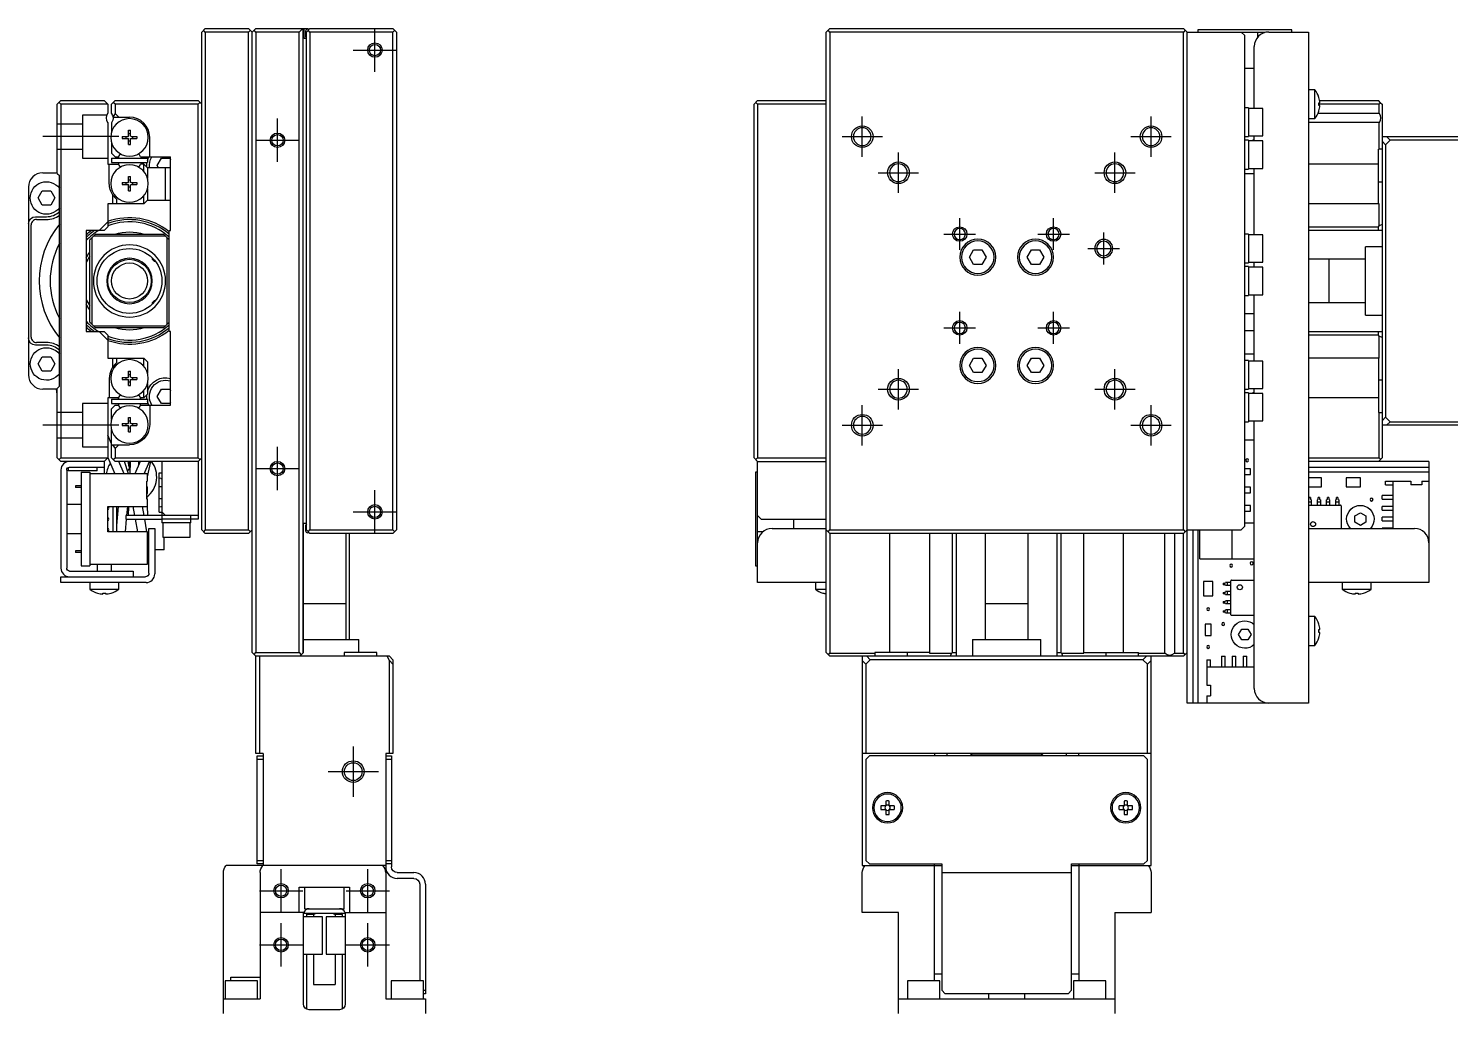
# Model space of a CAD drawing. Extents: x 0 to 742, y -8 to 454.
# Drawn here: x 0 to 197, y 213.6 to 349.8 of the extents above; entities that cross this region are included whole.
import ezdxf

# ---------------------------------------------------------------- set-up
doc = ezdxf.new("R2010")
doc.units = 0
doc.header["$LTSCALE"] = 0.5
doc.linetypes.add('CENTER', pattern=[50.8, 31.75, -6.35, 6.35, -6.35])
doc.linetypes.add('DASHED', pattern=[19.05, 12.7, -6.35])
for name, color, linetype in [('MSM_CENTER', 1, 'CENTER'), ('MSM_CONTINUOUS', 7, 'CONTINUOUS'), ('MSM_DASHED', 4, 'DASHED'), ('MSM_NARROW', 5, 'CONTINUOUS')]:
    doc.layers.add(name, color=color, linetype=linetype)

msp = doc.modelspace()

# ---------------------------------------------------------------- linework, layer by layer
at = {"layer": 'MSM_CENTER'}
for p, q in [((48, 343.83), (48, 349.83)), ((45, 346.83), (51, 346.83)), ((34.5, 331.33), (34.5, 337.33)), ((115.52, 332.03), (115.52, 337.63)), ((155.52, 332.03), (155.52, 337.63)), ((12.5, 334.83), (2, 334.83)), ((31.5, 334.33), (37.5, 334.33)), ((112.72, 334.83), (118.32, 334.83)), ((152.72, 334.83), (158.32, 334.83)), ((120.52, 327.03), (120.52, 332.63)), ((150.52, 327.03), (150.52, 332.63)), ((117.72, 329.83), (123.32, 329.83)), ((147.72, 329.83), (153.32, 329.83)), ((129.02, 319.13), (129.02, 323.53)), ((142.02, 319.13), (142.02, 323.53)), ((126.82, 321.33), (131.22, 321.33)), ((139.82, 321.33), (144.22, 321.33)), ((148.97, 317.13), (148.97, 321.53)), ((146.77, 319.33), (151.17, 319.33)), ((129.02, 306.13), (129.02, 310.53)), ((142.02, 306.13), (142.02, 310.53)), ((126.82, 308.33), (131.22, 308.33)), ((139.82, 308.33), (144.22, 308.33)), ((120.52, 297.03), (120.52, 302.63)), ((150.52, 297.03), (150.52, 302.63)), ((117.72, 299.83), (123.32, 299.83)), ((147.72, 299.83), (153.32, 299.83)), ((115.52, 292.03), (115.52, 297.63)), ((155.52, 292.03), (155.52, 297.63)), ((12.5, 294.83), (2, 294.83)), ((112.72, 294.83), (118.32, 294.83)), ((152.72, 294.83), (158.32, 294.83)), ((34.5, 285.83), (34.5, 291.83)), ((31.5, 288.83), (37.5, 288.83)), ((48, 279.83), (48, 285.83)), ((45, 282.83), (51, 282.83)), ((45, 250.33), (45, 243.33)), ((41.5, 246.83), (48.5, 246.83)), ((35, 227.33), (35, 233.33)), ((47, 227.33), (47, 233.33)), ((32, 230.33), (38, 230.33)), ((44, 230.33), (50, 230.33)), ((35, 219.83), (35, 225.83)), ((47, 219.83), (47, 225.83)), ((32, 222.83), (38, 222.83)), ((44, 222.83), (50, 222.83))]:
    msp.add_line(p, q, dxfattribs=at)
at = {"layer": 'MSM_CONTINUOUS'}
for p, q in [((24.5, 349.83), (24, 349.33)), ((24, 280.33), (24, 349.33)), ((24.5, 349.33), (24.25, 349.58)), ((24.5, 349.83), (30.5, 349.83)), ((30.5, 349.33), (24.5, 349.33)), ((24.5, 349.33), (24.5, 280.33)), ((30.5, 349.83), (31, 349.33)), ((30.75, 349.58), (30.5, 349.33)), ((30.5, 280.33), (30.5, 349.33)), ((31.5, 349.83), (31, 349.33)), ((31, 263.33), (31, 349.33)), ((31.5, 349.33), (31.25, 349.58)), ((31.5, 349.83), (38.7, 349.83)), ((37.5, 349.33), (31.5, 349.33)), ((31.5, 349.33), (31.5, 263.33)), ((38, 349.83), (37.5, 349.33)), ((37.5, 263.33), (37.5, 349.33)), ((38, 349.83), (38, 263.23)), ((38.2, 348.43), (38.2, 349.83)), ((38.4, 349.43), (38.4, 348.73)), ((38.5, 349.33), (39, 349.83)), ((38.5, 280.33), (38.5, 349.33)), ((38.7, 349.83), (38.8, 349.73)), ((38.7, 349.73), (38.9, 349.73)), ((39, 349.33), (38.75, 349.58)), ((39, 349.83), (50.5, 349.83)), ((50.5, 349.33), (39, 349.33)), ((39, 349.33), (39, 280.33)), ((50.5, 349.83), (51, 349.33)), ((50.75, 349.58), (50.5, 349.33)), ((50.5, 280.33), (50.5, 349.33)), ((51, 349.33), (51, 280.33)), ((111.02, 349.83), (110.52, 349.33)), ((110.52, 263.33), (110.52, 349.33)), ((111.02, 349.33), (110.77, 349.58)), ((111.02, 349.83), (160.02, 349.83)), ((160.02, 349.33), (111.02, 349.33)), ((111.02, 349.33), (111.02, 280.33)), ((160.27, 349.58), (160.02, 349.83)), ((160.27, 349.58), (160.02, 349.33)), ((160.02, 280.33), (160.02, 349.33)), ((160.52, 349.33), (160.27, 349.58)), ((160.52, 256.33), (160.52, 349.33)), ((160.52, 349.33), (171.27, 349.33)), ((162.02, 349.63), (162.02, 349.33)), ((175.02, 349.63), (162.02, 349.63)), ((168.52, 348.83), (168.02, 349.33)), ((168.52, 280.83), (168.52, 348.83)), ((170.27, 349.33), (170.27, 348.59)), ((171.27, 349.25), (171.27, 349.33)), ((171.82, 349.33), (177.32, 349.33)), ((175.02, 349.33), (175.02, 349.63)), ((177.32, 349.33), (177.32, 256.33)), ((38.5, 348.43), (38.2, 348.43)), ((169.82, 338.73), (169.82, 347.33)), ((168.52, 344.33), (169.82, 344.33)), ((178.21, 341.33), (177.32, 341.33)), ((178.21, 337.33), (178.21, 341.33)), ((4, 339.33), (4.5, 339.83)), ((4, 329.73), (4, 339.33)), ((4.5, 339.33), (4.25, 339.58)), ((4.5, 339.83), (10.5, 339.83)), ((4.5, 339.33), (4.5, 290.33)), ((11, 339.33), (4.5, 339.33)), ((10.5, 339.83), (11, 339.33)), ((11, 339.33), (11, 338.09)), ((12, 339.83), (11.5, 339.33)), ((11.5, 338.09), (11.5, 339.33)), ((12, 339.33), (11.75, 339.58)), ((12, 339.83), (23.5, 339.83)), ((12, 339.33), (12, 338.03)), ((23.5, 339.33), (12, 339.33)), ((23.5, 339.83), (24, 339.33)), ((23.75, 339.58), (23.5, 339.33)), ((23.5, 290.33), (23.5, 339.33)), ((101.02, 339.83), (100.52, 339.33)), ((100.52, 290.33), (100.52, 339.33)), ((100.77, 339.58), (101.02, 339.33)), ((101.02, 339.83), (110.52, 339.83)), ((101.02, 339.33), (101.02, 290.33)), ((110.52, 339.33), (101.02, 339.33)), ((178.77, 340.26), (178.77, 340.28)), ((178.77, 339.53), (178.9, 339.53)), ((178.77, 339.13), (178.77, 339.53)), ((187.12, 339.33), (178.77, 339.33)), ((178.9, 339.13), (178.77, 339.13)), ((178.87, 339.83), (187.02, 339.83)), ((187.32, 339.53), (187.02, 339.83)), ((187.12, 339.33), (187.32, 339.53)), ((187.12, 338.09), (187.12, 339.33)), ((187.32, 339.53), (187.52, 339.33)), ((187.52, 339.33), (187.52, 290.33)), ((12, 338.03), (11.73, 337.64)), ((11.74, 337.53), (14, 337.53)), ((12.5, 337.53), (12, 338.03)), ((169.02, 338.83), (168.52, 338.83)), ((169.02, 338.83), (169.02, 334.83)), ((171.02, 338.73), (169.02, 338.73)), ((171.02, 334.93), (171.02, 338.73)), ((177.32, 337.33), (178.21, 337.33)), ((178.67, 338.09), (187.12, 338.09)), ((178.77, 338.38), (178.77, 338.4)), ((11, 336.77), (11, 331.03)), ((11.5, 336.77), (11.5, 335.44)), ((13.86, 335.73), (14.15, 335.73)), ((13.86, 334.93), (13.86, 335.73)), ((14.15, 335.2), (13.86, 335.2)), ((14.15, 334.93), (14.15, 335.73)), ((169.02, 334.93), (171.02, 334.93)), ((169.82, 334.23), (169.82, 334.93)), ((187.12, 336.77), (177.32, 336.77)), ((187.12, 333.08), (187.12, 336.77)), ((11.4, 334.83), (11, 334.83)), ((11.5, 334.01), (11.5, 332.53)), ((13, 334.87), (13.8, 334.87)), ((13, 334.87), (13, 334.58)), ((13, 334.58), (13.8, 334.58)), ((13.53, 334.58), (13.53, 334.87)), ((13.86, 333.73), (13.86, 334.52)), ((13.86, 334.26), (14.15, 334.26)), ((13.86, 333.73), (14.15, 333.73)), ((14.15, 333.73), (14.15, 334.52)), ((14.21, 334.87), (15, 334.87)), ((14.21, 334.58), (15, 334.58)), ((14.47, 334.58), (14.47, 334.87)), ((15, 334.87), (15, 334.58)), ((16.8, 332.03), (16.8, 334.73)), ((168.52, 334.83), (169.02, 334.83)), ((169.02, 334.33), (168.52, 334.33)), ((169.02, 334.33), (169.02, 330.33)), ((171.02, 334.23), (169.02, 334.23)), ((171.02, 330.43), (171.02, 334.23)), ((187.02, 325.53), (187.02, 333.08)), ((187.52, 333.08), (187.02, 333.08)), ((187.52, 334.83), (216.52, 334.83)), ((188.02, 333.72), (187.52, 334.22)), ((188.63, 334.33), (188.02, 333.72)), ((188.02, 333.72), (188.02, 295.94)), ((188.13, 334.83), (188.63, 334.33)), ((201.02, 334.33), (188.63, 334.33)), ((11, 331.03), (12.46, 331.03)), ((11.2, 328.33), (11.2, 331.03)), ((11.5, 332.53), (12, 332.03)), ((11.5, 331.83), (11.5, 331.23)), ((11.5, 331.83), (16.5, 331.83)), ((11.5, 331.23), (16.5, 331.23)), ((12, 332.03), (12.46, 332.03)), ((12.54, 332.17), (12.46, 332.03)), ((12.46, 331.03), (12.67, 330.65)), ((15.54, 332.03), (15.33, 332.41)), ((15.46, 330.89), (15.54, 331.03)), ((15.54, 332.03), (19.7, 332.03)), ((16, 331.03), (15.54, 331.03)), ((16, 329.99), (16, 331.03)), ((16.5, 330.53), (16, 331.03)), ((16.5, 331.83), (16.5, 331.23)), ((17.85, 330.83), (18.42, 331.83)), ((18.42, 331.83), (19.58, 331.83)), ((19.58, 331.83), (19.7, 331.62)), ((19.7, 321.83), (19.7, 332.03)), ((187.02, 331.03), (177.32, 331.03)), ((2, 329.83), (4, 329.83)), ((4, 329.73), (4.3, 329.43)), ((4.3, 300.23), (4.3, 329.43)), ((13.86, 329.33), (14.15, 329.33)), ((13.86, 328.53), (13.86, 329.33)), ((14.15, 328.53), (14.15, 329.33)), ((16.5, 330.53), (16.5, 329.04)), ((19.7, 330.53), (16.5, 330.53)), ((18.02, 330.53), (17.85, 330.83)), ((19, 326.03), (19, 330.53)), ((168.52, 330.33), (169.02, 330.33)), ((168.52, 329.73), (169.82, 329.73)), ((169.02, 330.43), (171.02, 330.43)), ((169.82, 321.23), (169.82, 330.43)), ((0, 327.83), (0, 301.83)), ((1.35, 326.33), (1.92, 327.33)), ((1.92, 327.33), (3.08, 327.33)), ((3.08, 327.33), (3.65, 326.33)), ((13, 328.47), (13.8, 328.47)), ((13, 328.47), (13, 328.18)), ((13, 328.18), (13.8, 328.18)), ((13.53, 328.18), (13.53, 328.47)), ((14.15, 328.8), (13.86, 328.8)), ((13.86, 327.33), (13.86, 328.12)), ((13.86, 327.86), (14.15, 327.86)), ((13.86, 327.33), (14.15, 327.33)), ((14.15, 327.33), (14.15, 328.12)), ((14.21, 328.47), (15, 328.47)), ((14.21, 328.18), (15, 328.18)), ((14.47, 328.18), (14.47, 328.47)), ((15, 328.47), (15, 328.18)), ((16.5, 327.61), (16.5, 326.03)), ((187.02, 328.58), (187.52, 328.58)), ((1.92, 325.33), (1.35, 326.33)), ((3.08, 325.33), (1.92, 325.33)), ((3.65, 326.33), (3.08, 325.33)), ((16, 325.53), (11, 325.53)), ((11, 325.53), (11, 322.33)), ((11.7, 325.53), (11.7, 326.73)), ((12.2, 326.18), (12.2, 325.53)), ((16, 325.53), (16, 326.67)), ((16, 325.53), (16.5, 326.03)), ((16.5, 326.03), (19.7, 326.03)), ((187.12, 325.53), (177.32, 325.53)), ((187.12, 322.47), (187.12, 325.53)), ((1, 323.73), (2.5, 323.73)), ((1.13, 323.35), (2.5, 323.35)), ((0.38, 307.06), (0.38, 322.6)), ((10.5, 321.83), (8, 321.83)), ((8, 321.83), (8, 307.83)), ((8.5, 320.53), (9.3, 321.33)), ((9.3, 321.33), (18.7, 321.33)), ((9.79, 321.83), (11, 323.04)), ((11, 322.33), (10.5, 321.83)), ((18.7, 321.33), (19.5, 320.53)), ((19.5, 307.83), (19.5, 321.83)), ((19.5, 321.83), (19.7, 321.83)), ((169.02, 321.33), (168.52, 321.33)), ((169.02, 321.33), (169.02, 317.33)), ((171.02, 321.23), (169.02, 321.23)), ((171.02, 317.43), (171.02, 321.23)), ((177.32, 322.33), (187.02, 322.33)), ((187.52, 321.83), (177.32, 321.83)), ((187.02, 322.33), (187.12, 322.47)), ((187.02, 321.83), (187.02, 322.33)), ((187.52, 322.64), (187.12, 322.47)), ((8.5, 309.13), (8.5, 320.53)), ((8.8, 320.83), (8.8, 308.83)), ((19, 321.03), (9, 321.03)), ((19.2, 308.83), (19.2, 320.83)), ((129.32, 320.63), (129.28, 320.59)), ((129.32, 320.63), (129.37, 320.63)), ((141.66, 320.63), (141.72, 320.63)), ((141.75, 320.59), (141.72, 320.63)), ((185.22, 310.08), (185.22, 319.58)), ((187.52, 319.58), (185.22, 319.58)), ((17.2, 317.8), (17.2, 317.99)), ((17.2, 317.8), (17.43, 317.58)), ((17.43, 317.75), (17.43, 317.58)), ((17.43, 317.58), (17.56, 317.58)), ((17.56, 317.58), (17.56, 317.58)), ((130.36, 318.13), (130.94, 319.13)), ((130.94, 317.13), (130.36, 318.13)), ((130.94, 319.13), (132.09, 319.13)), ((132.09, 319.13), (132.67, 318.13)), ((132.67, 318.13), (132.09, 317.13)), ((138.36, 318.13), (138.94, 319.13)), ((138.94, 317.13), (138.36, 318.13)), ((138.94, 319.13), (140.09, 319.13)), ((140.09, 319.13), (140.67, 318.13)), ((140.67, 318.13), (140.09, 317.13)), ((168.52, 317.33), (169.02, 317.33)), ((169.02, 317.43), (171.02, 317.43)), ((169.82, 316.73), (169.82, 317.43)), ((185.22, 317.83), (177.32, 317.83)), ((180.22, 311.83), (180.22, 317.83)), ((132.09, 317.13), (130.94, 317.13)), ((140.09, 317.13), (138.94, 317.13)), ((169.02, 316.83), (168.52, 316.83)), ((169.02, 316.83), (169.02, 312.83)), ((171.02, 316.73), (169.02, 316.73)), ((171.02, 312.93), (171.02, 316.73)), ((11.04, 313.77), (11.04, 313.77)), ((16.97, 313.77), (16.97, 313.77)), ((12.56, 312.03), (12.63, 312.03)), ((12.69, 311.96), (12.63, 312.03)), ((15.38, 312.03), (15.31, 311.96)), ((15.38, 312.03), (15.44, 312.03)), ((17.43, 312.08), (17.2, 311.85)), ((17.2, 311.67), (17.2, 311.85)), ((17.43, 312.08), (17.43, 311.91)), ((17.56, 312.08), (17.43, 312.08)), ((17.56, 312.08), (17.56, 312.08)), ((168.52, 312.83), (169.02, 312.83)), ((169.02, 312.93), (171.02, 312.93)), ((169.82, 303.73), (169.82, 312.93)), ((177.32, 311.83), (185.22, 311.83)), ((168.52, 310.33), (169.82, 310.33)), ((185.22, 310.08), (187.52, 310.08)), ((8, 307.83), (10.5, 307.83)), ((9.3, 308.33), (8.5, 309.13)), ((9, 308.63), (19, 308.63)), ((18.7, 308.33), (9.3, 308.33)), ((11, 306.62), (9.79, 307.83)), ((10.5, 307.83), (11, 307.33)), ((19.5, 309.13), (18.7, 308.33)), ((19.7, 307.83), (19.5, 307.83)), ((19.7, 297.63), (19.7, 307.83)), ((169.82, 307.93), (168.52, 307.93)), ((177.32, 307.83), (187.52, 307.83)), ((187.02, 307.33), (187.02, 307.83)), ((2.5, 305.93), (1, 305.93)), ((2.5, 306.31), (1.13, 306.31)), ((11, 307.33), (11, 304.13)), ((187.02, 307.33), (177.32, 307.33)), ((187.12, 307.19), (187.02, 307.33)), ((187.12, 304.13), (187.12, 307.19)), ((187.12, 307.19), (187.52, 307.02)), ((1.35, 303.33), (1.92, 304.33)), ((1.92, 304.33), (3.08, 304.33)), ((3.08, 304.33), (3.65, 303.33)), ((11, 304.13), (16, 304.13)), ((11.7, 302.93), (11.7, 304.13)), ((12.2, 304.13), (12.2, 303.47)), ((16, 302.99), (16, 304.13)), ((16.5, 303.63), (16, 304.13)), ((16.5, 303.63), (16.5, 302.04)), ((130.36, 303.13), (130.94, 304.13)), ((130.94, 304.13), (132.09, 304.13)), ((132.09, 304.13), (132.67, 303.13)), ((138.36, 303.13), (138.94, 304.13)), ((138.94, 304.13), (140.09, 304.13)), ((140.09, 304.13), (140.67, 303.13)), ((168.52, 304.73), (169.82, 304.73)), ((169.02, 303.83), (168.52, 303.83)), ((169.02, 303.83), (169.02, 299.83)), ((171.02, 303.73), (169.02, 303.73)), ((171.02, 299.93), (171.02, 303.73)), ((187.12, 304.13), (177.32, 304.13)), ((187.02, 304.13), (187.02, 296.58)), ((1.92, 302.33), (1.35, 303.33)), ((3.08, 302.33), (1.92, 302.33)), ((3.65, 303.33), (3.08, 302.33)), ((13, 301.47), (13.8, 301.47)), ((13, 301.47), (13, 301.18)), ((13.53, 301.18), (13.53, 301.47)), ((13.86, 302.33), (14.15, 302.33)), ((13.86, 301.53), (13.86, 302.33)), ((14.15, 301.8), (13.86, 301.8)), ((14.15, 301.53), (14.15, 302.33)), ((14.21, 301.47), (15, 301.47)), ((14.47, 301.18), (14.47, 301.47)), ((15, 301.47), (15, 301.18)), ((130.94, 302.13), (130.36, 303.13)), ((132.09, 302.13), (130.94, 302.13)), ((132.67, 303.13), (132.09, 302.13)), ((138.94, 302.13), (138.36, 303.13)), ((140.09, 302.13), (138.94, 302.13)), ((140.67, 303.13), (140.09, 302.13)), ((4, 299.83), (2, 299.83)), ((4, 299.13), (3.88, 299.83)), ((4.3, 300.23), (4, 299.93)), ((4, 290.33), (4, 299.93)), ((11.2, 301.33), (11.2, 298.63)), ((13, 301.18), (13.8, 301.18)), ((13.86, 300.33), (13.86, 301.12)), ((13.86, 300.86), (14.15, 300.86)), ((13.86, 300.33), (14.15, 300.33)), ((14.15, 300.33), (14.15, 301.12)), ((14.21, 301.18), (15, 301.18)), ((16, 298.63), (16, 299.67)), ((16.5, 300.61), (16.5, 299.13)), ((17.85, 298.83), (18.42, 299.83)), ((18.42, 299.83), (19.58, 299.83)), ((19.58, 299.83), (19.7, 299.62)), ((168.52, 299.83), (169.02, 299.83)), ((169.02, 299.93), (171.02, 299.93)), ((169.82, 299.23), (169.82, 299.93)), ((187.52, 301.08), (187.02, 301.08)), ((12.46, 298.63), (11, 298.63)), ((11, 298.63), (11, 290.33)), ((11.5, 298.43), (11.5, 297.83)), ((11.5, 298.43), (16.5, 298.43)), ((11.5, 297.83), (16.5, 297.83)), ((12, 297.63), (11.5, 297.13)), ((12, 297.63), (12.46, 297.63)), ((12.67, 299.01), (12.46, 298.63)), ((12.46, 297.63), (12.54, 297.49)), ((15.33, 297.25), (15.54, 297.63)), ((15.54, 298.63), (15.46, 298.77)), ((16, 298.63), (15.54, 298.63)), ((15.54, 297.63), (19.7, 297.63)), ((16, 298.63), (16.5, 299.13)), ((16.5, 298.43), (16.5, 297.83)), ((16.8, 297.63), (16.8, 294.93)), ((18.42, 297.83), (17.85, 298.83)), ((19.58, 297.83), (18.42, 297.83)), ((19.7, 298.04), (19.58, 297.83)), ((169.02, 299.33), (168.52, 299.33)), ((169.02, 299.33), (169.02, 295.33)), ((171.02, 299.23), (169.02, 299.23)), ((171.02, 295.43), (171.02, 299.23)), ((187.02, 298.63), (177.32, 298.63)), ((11.5, 295.64), (11.5, 297.13)), ((13.86, 295.93), (14.15, 295.93)), ((13.86, 295.13), (13.86, 295.93)), ((14.15, 295.13), (14.15, 295.93)), ((187.02, 296.58), (187.52, 296.58)), ((187.12, 290.33), (187.12, 296.58)), ((187.52, 295.44), (188.02, 295.94)), ((188.02, 295.94), (188.63, 295.33)), ((11.4, 294.83), (11, 294.83)), ((11.5, 290.33), (11.5, 294.21)), ((13, 295.07), (13.8, 295.07)), ((13, 295.07), (13, 294.78)), ((13, 294.78), (13.8, 294.78)), ((13.53, 294.78), (13.53, 295.07)), ((14.15, 295.4), (13.86, 295.4)), ((13.86, 293.93), (13.86, 294.72)), ((13.86, 294.46), (14.15, 294.46)), ((13.86, 293.93), (14.15, 293.93)), ((14.15, 293.93), (14.15, 294.72)), ((14.21, 295.07), (15, 295.07)), ((14.21, 294.78), (15, 294.78)), ((14.47, 294.78), (14.47, 295.07)), ((15, 295.07), (15, 294.78)), ((168.52, 295.33), (169.02, 295.33)), ((169.02, 295.43), (171.02, 295.43)), ((169.82, 258.33), (169.82, 295.43)), ((216.52, 294.83), (187.52, 294.83)), ((188.63, 295.33), (188.13, 294.83)), ((188.63, 295.33), (201.02, 295.33)), ((11.5, 292.27), (11, 293.45)), ((11.5, 292.13), (14, 292.13)), ((11.65, 292.13), (12, 291.63)), ((12, 291.63), (12.5, 292.13)), ((12, 291.63), (12, 290.33)), ((168.52, 292.83), (169.82, 292.83)), ((4.5, 289.83), (4, 290.33)), ((4.25, 290.08), (4.5, 290.33)), ((4.5, 290.33), (11, 290.33)), ((10.5, 289.83), (4.5, 289.83)), ((11, 290.33), (10.5, 289.83)), ((10.5, 289.83), (10.5, 289.03)), ((10.53, 288.08), (10.53, 289.86)), ((11, 290.38), (11.98, 288.08)), ((11.5, 290.33), (12, 289.83)), ((11.75, 290.08), (12, 290.33)), ((12, 290.33), (23.5, 290.33)), ((23.5, 289.83), (12, 289.83)), ((13.28, 288.08), (12.54, 289.83)), ((13.85, 288.08), (13.29, 289.83)), ((13.94, 289.09), (13.8, 289.83)), ((13.92, 289.83), (14.06, 288.89)), ((14.09, 289.83), (14.06, 288.08)), ((15.46, 289.83), (14.72, 288.08)), ((15.29, 289.41), (15.29, 289.83)), ((16.02, 288.08), (16.77, 289.83)), ((16.5, 287.67), (16.97, 289.83)), ((18.5, 289.83), (18.5, 281.33)), ((23.5, 290.33), (23.75, 290.08)), ((24, 290.33), (23.5, 289.83)), ((23.5, 289.83), (23.5, 281.83)), ((100.52, 290.33), (101.02, 289.83)), ((101.02, 290.33), (100.77, 290.08)), ((101.02, 290.33), (110.52, 290.33)), ((101.02, 273.03), (101.02, 289.83)), ((101.02, 289.83), (110.52, 289.83)), ((177.32, 290.33), (187.12, 290.33)), ((194.02, 289.83), (177.32, 289.83)), ((187.02, 289.83), (187.52, 290.33)), ((187.32, 290.13), (187.12, 290.33)), ((194.02, 289.83), (194.02, 273.03)), ((4.5, 288.63), (4.5, 275.03)), ((5.3, 288.63), (5.3, 275.03)), ((5.5, 288.98), (5.5, 288.53)), ((9.5, 288.53), (5.5, 288.53)), ((5.7, 289.03), (10.5, 289.03)), ((7.3, 288.33), (7.3, 275.33)), ((7.3, 288.33), (8.5, 288.33)), ((8.5, 288.33), (8.5, 275.33)), ((16.5, 288.08), (8.5, 288.08)), ((9.5, 288.53), (9.5, 289.03)), ((16.5, 287.08), (16.5, 288.08)), ((18.1, 282.78), (18.1, 288.24)), ((18.1, 288.24), (18.5, 288.24)), ((100.72, 288.33), (100.72, 275.33)), ((101.02, 288.33), (100.72, 288.33)), ((169.32, 288.8), (168.52, 288.8)), ((168.52, 288), (169.32, 288)), ((169.32, 288), (169.32, 288.8)), ((177.32, 289.03), (194.02, 289.03)), ((194.02, 288.33), (177.32, 288.33)), ((7.3, 286.45), (6.5, 286.45)), ((6.5, 286.45), (6.5, 286.2)), ((7.3, 286.2), (6.5, 286.2)), ((16.5, 287.08), (16.4, 287.08)), ((16.4, 284.58), (16.4, 287.08)), ((16.4, 286.28), (16.5, 286.28)), ((16.4, 285.9), (16.5, 285.9)), ((16.4, 285.75), (16.5, 285.75)), ((16.5, 285.38), (16.5, 286.28)), ((18.1, 286.33), (18.5, 286.33)), ((18.35, 287.44), (18.5, 287.44)), ((169.32, 286.26), (168.52, 286.26)), ((169.32, 285.46), (169.32, 286.26)), ((179.14, 287.53), (177.32, 287.53)), ((177.32, 286.28), (179.14, 286.28)), ((179.14, 286.28), (179.14, 287.53)), ((182.54, 287.53), (182.54, 286.28)), ((184.54, 287.53), (182.54, 287.53)), ((182.54, 286.28), (184.54, 286.28)), ((184.54, 286.28), (184.54, 287.53)), ((188.02, 286.58), (188.02, 287.08)), ((188.02, 287.08), (191.52, 287.08)), ((188.02, 286.58), (189.02, 286.58)), ((189.02, 287.08), (189.02, 280.53)), ((191.52, 287.08), (191.52, 286.58)), ((193.02, 286.58), (191.52, 286.58)), ((193.02, 287.08), (193.02, 286.58)), ((193.02, 287.08), (194.02, 287.08)), ((7.3, 283.83), (5.3, 283.83)), ((16.4, 285.38), (16.5, 285.38)), ((16.5, 284.58), (16.4, 284.58)), ((16.47, 284.58), (16.46, 284.95)), ((16.5, 283.58), (16.5, 284.58)), ((18.1, 284.68), (18.5, 284.68)), ((168.52, 285.46), (169.32, 285.46)), ((169.32, 283.72), (168.52, 283.72)), ((169.32, 282.92), (169.32, 283.72)), ((177.32, 284.53), (177.41, 284.58)), ((177.32, 284.22), (177.72, 284.22)), ((177.32, 283.78), (181.76, 283.78)), ((177.41, 284.58), (177.41, 284.83)), ((177.61, 284.83), (177.41, 284.83)), ((177.61, 284.83), (177.61, 284.58)), ((177.61, 284.58), (177.72, 284.51)), ((177.72, 284.51), (177.72, 283.78)), ((178.56, 284.51), (178.68, 284.58)), ((178.56, 283.78), (178.56, 284.51)), ((178.56, 284.22), (178.99, 284.22)), ((178.68, 284.58), (178.68, 284.83)), ((178.88, 284.83), (178.68, 284.83)), ((178.88, 284.83), (178.88, 284.58)), ((178.88, 284.58), (178.99, 284.51)), ((178.99, 284.51), (178.99, 283.78)), ((179.83, 284.51), (179.95, 284.58)), ((179.83, 283.78), (179.83, 284.51)), ((179.83, 284.22), (180.26, 284.22)), ((179.95, 284.58), (179.95, 284.83)), ((180.15, 284.83), (179.95, 284.83)), ((180.15, 284.83), (180.15, 284.58)), ((180.15, 284.58), (180.26, 284.51)), ((180.26, 284.51), (180.26, 283.78)), ((181.1, 284.51), (181.22, 284.58)), ((181.1, 283.78), (181.1, 284.51)), ((181.1, 284.22), (181.53, 284.22)), ((181.42, 284.83), (181.22, 284.83)), ((181.22, 284.58), (181.22, 284.83)), ((181.42, 284.83), (181.42, 284.58)), ((181.42, 284.58), (181.53, 284.51)), ((181.53, 284.51), (181.53, 283.78)), ((187.52, 284.58), (187.52, 285.08)), ((189.02, 285.08), (187.52, 285.08)), ((187.52, 284.58), (189.02, 284.58)), ((11, 283.58), (16.5, 283.58)), ((11, 280.08), (11, 283.58)), ((11.7, 283.58), (11.7, 280.08)), ((12.2, 283.58), (12.2, 280.08)), ((12.44, 283.58), (12.2, 280.93)), ((13.43, 280.08), (13.59, 281.83)), ((13.5, 282.33), (13.5, 281.83)), ((23.5, 282.33), (13.5, 282.33)), ((13.5, 281.83), (18.5, 281.83)), ((13.63, 282.33), (13.75, 283.58)), ((13.86, 282.33), (13.89, 283.58)), ((14.48, 283.58), (14.7, 282.33)), ((14.79, 281.83), (15.1, 280.08)), ((16.02, 282.33), (15.8, 283.58)), ((16.42, 280.08), (16.11, 281.83)), ((16.54, 282.33), (16.5, 283.67)), ((18.1, 282.78), (18.5, 282.78)), ((18.35, 283.58), (18.5, 283.58)), ((19, 282.33), (18.5, 282.83)), ((22.5, 281.83), (18.5, 281.83)), ((22.5, 281.33), (22.5, 282.33)), ((23.5, 281.83), (22.5, 281.83)), ((101.02, 282.33), (101.52, 281.83)), ((101.52, 281.83), (110.52, 281.83)), ((106.02, 280.53), (106.02, 281.83)), ((168.52, 282.92), (169.32, 282.92)), ((181.86, 283.68), (181.86, 280.53)), ((183.77, 282.26), (184.52, 282.69)), ((183.77, 281.4), (183.77, 282.26)), ((184.52, 282.69), (185.27, 282.26)), ((185.27, 282.26), (185.27, 281.4)), ((187.52, 283.08), (187.52, 283.58)), ((189.02, 283.58), (187.52, 283.58)), ((187.52, 283.08), (189.02, 283.08)), ((187.52, 281.58), (187.52, 282.08)), ((189.02, 282.08), (187.52, 282.08)), ((5.3, 279.83), (7.3, 279.83)), ((16.5, 280.08), (11, 280.08)), ((16.5, 275.58), (16.5, 280.08)), ((16.7, 274.33), (16.7, 280.53)), ((16.7, 280.53), (17.5, 280.53)), ((17.5, 280.53), (17.5, 274.23)), ((22.5, 281.33), (18.5, 281.33)), ((18.6, 281.33), (18.6, 279.33)), ((22.4, 279.33), (22.4, 281.33)), ((24, 280.33), (24.5, 279.83)), ((24.5, 280.33), (24.25, 280.08)), ((24.5, 280.33), (30.5, 280.33)), ((30.5, 279.83), (24.5, 279.83)), ((30.5, 280.33), (30.75, 280.08)), ((31, 280.33), (30.5, 279.83)), ((38.5, 281.23), (38.1, 281.23)), ((38.1, 263.33), (38.1, 281.23)), ((38.4, 280.93), (38.4, 280.23)), ((39, 279.83), (38.5, 280.33)), ((38.9, 279.93), (38.7, 279.93)), ((38.75, 280.08), (39, 280.33)), ((39, 280.33), (50.5, 280.33)), ((50.5, 279.83), (39, 279.83)), ((44, 265.13), (44, 279.83)), ((44.5, 265.13), (44.5, 279.83)), ((50.5, 280.33), (50.75, 280.08)), ((51, 280.33), (50.5, 279.83)), ((101.75, 280.08), (101.02, 280.08)), ((103.02, 280.53), (110.52, 280.53)), ((110.52, 280.33), (111.02, 279.83)), ((110.77, 280.08), (111.02, 280.33)), ((111.02, 280.33), (160.02, 280.33)), ((111.02, 279.83), (111.02, 263.23)), ((160.02, 279.83), (111.02, 279.83)), ((119.32, 263.33), (119.32, 279.83)), ((124.82, 279.83), (124.82, 263.23)), ((128.02, 263.33), (128.02, 279.83)), ((128.52, 279.83), (128.52, 262.83)), ((132.52, 279.83), (132.52, 265.13)), ((138.52, 265.13), (138.52, 279.83)), ((142.52, 262.83), (142.52, 279.83)), ((143.02, 279.83), (143.02, 263.33)), ((146.22, 263.23), (146.22, 279.83)), ((151.72, 263.33), (151.72, 279.83)), ((157.45, 263.23), (157.45, 279.83)), ((158.78, 279.83), (158.78, 263.23)), ((160.02, 280.33), (160.27, 280.08)), ((160.02, 279.83), (160.27, 280.08)), ((160.02, 263.23), (160.02, 279.83)), ((160.27, 280.08), (160.52, 280.33)), ((160.52, 280.33), (168.02, 280.33)), ((161.32, 280.33), (161.32, 256.33)), ((162.02, 280.33), (162.02, 256.33)), ((162.27, 276.33), (162.27, 280.33)), ((166.77, 276.33), (166.77, 280.33)), ((168.02, 280.33), (168.52, 280.83)), ((168.52, 281.33), (169.82, 281.33)), ((177.32, 280.53), (192.02, 280.53)), ((184.52, 280.96), (183.77, 281.4)), ((185.27, 281.4), (184.52, 280.96)), ((187.52, 281.58), (189.02, 281.58)), ((187.52, 280.53), (187.52, 280.58)), ((189.02, 280.58), (187.52, 280.58)), ((18.6, 279.33), (22.4, 279.33)), ((18.81, 277.58), (18.81, 279.33)), ((7.3, 277.45), (6.5, 277.45)), ((6.5, 277.45), (6.5, 277.2)), ((7.3, 277.2), (6.5, 277.2)), ((16.7, 277.58), (16.5, 277.58)), ((18.81, 277.58), (17.5, 277.58)), ((162.27, 276.33), (169.82, 276.33)), ((5.7, 274.63), (14.5, 274.63)), ((7.3, 275.33), (8.5, 275.33)), ((8.5, 275.58), (16.5, 275.58)), ((9.5, 275.58), (9.5, 274.63)), ((11.5, 274.63), (11.5, 275.58)), ((14.5, 274.63), (14.5, 273.83)), ((100.72, 275.33), (101.02, 275.33)), ((4.5, 273.03), (4.5, 273.83)), ((4.5, 273.83), (16.2, 273.83)), ((16.3, 273.03), (4.5, 273.03)), ((8.5, 273.03), (8.5, 272.13)), ((8.5, 272.13), (12.5, 272.13)), ((12.5, 272.13), (12.5, 273.03)), ((110.52, 273.03), (101.02, 273.03)), ((109.02, 273.03), (109.02, 272.13)), ((109.02, 272.13), (110.52, 272.13)), ((164.06, 273.2), (162.81, 273.2)), ((162.81, 273.2), (162.81, 271.2)), ((164.06, 271.2), (164.06, 273.2)), ((165.52, 272.94), (165.77, 272.94)), ((165.52, 272.94), (165.52, 272.74)), ((165.77, 272.74), (165.52, 272.74)), ((165.77, 272.94), (165.83, 273.05)), ((165.83, 272.62), (165.77, 272.74)), ((166.57, 273.05), (165.83, 273.05)), ((166.57, 272.62), (165.83, 272.62)), ((166.13, 272.62), (166.13, 273.05)), ((166.57, 268.58), (166.57, 273.28)), ((166.67, 273.38), (169.82, 273.38)), ((194.02, 273.03), (177.32, 273.03)), ((182.02, 273.03), (182.02, 272.13)), ((182.02, 272.13), (186.02, 272.13)), ((186.02, 272.13), (186.02, 273.03)), ((9.55, 271.57), (9.57, 271.57)), ((10.3, 271.57), (10.7, 271.57)), ((10.3, 271.44), (10.3, 271.57)), ((10.7, 271.57), (10.7, 271.44)), ((11.43, 271.57), (11.45, 271.57)), ((38, 270.13), (44, 270.13)), ((110.07, 271.57), (110.09, 271.57)), ((132.52, 270.13), (138.52, 270.13)), ((162.81, 271.2), (164.06, 271.2)), ((165.52, 271.67), (165.77, 271.67)), ((165.52, 271.67), (165.52, 271.47)), ((165.77, 271.47), (165.52, 271.47)), ((165.52, 270.4), (165.52, 270.2)), ((165.52, 270.4), (165.77, 270.4)), ((165.77, 270.2), (165.52, 270.2)), ((165.77, 271.67), (165.83, 271.78)), ((165.83, 271.35), (165.77, 271.47)), ((165.77, 270.4), (165.83, 270.51)), ((165.83, 270.08), (165.77, 270.2)), ((166.57, 271.78), (165.83, 271.78)), ((166.57, 271.35), (165.83, 271.35)), ((166.57, 270.51), (165.83, 270.51)), ((166.57, 270.08), (165.83, 270.08)), ((166.13, 271.35), (166.13, 271.78)), ((166.13, 270.08), (166.13, 270.51)), ((183.07, 271.57), (183.09, 271.57)), ((183.82, 271.57), (184.22, 271.57)), ((183.82, 271.44), (183.82, 271.57)), ((184.22, 271.57), (184.22, 271.44)), ((184.94, 271.57), (184.97, 271.57)), ((165.52, 269.13), (165.52, 268.93)), ((165.52, 269.13), (165.77, 269.13)), ((165.77, 268.93), (165.52, 268.93)), ((165.77, 269.13), (165.83, 269.24)), ((165.83, 268.81), (165.77, 268.93)), ((166.57, 269.24), (165.83, 269.24)), ((166.57, 268.81), (165.83, 268.81)), ((166.13, 268.81), (166.13, 269.24)), ((169.82, 268.48), (166.67, 268.48)), ((178.21, 268.33), (177.32, 268.33)), ((178.21, 264.33), (178.21, 268.33)), ((163.04, 267.29), (163.04, 265.69)), ((163.84, 267.29), (163.04, 267.29)), ((163.84, 265.69), (163.84, 267.29)), ((167.65, 265.83), (168.08, 266.58)), ((168.08, 266.58), (168.95, 266.58)), ((168.95, 266.58), (169.38, 265.83)), ((178.77, 267.26), (178.77, 267.28)), ((178.77, 266.53), (178.9, 266.53)), ((178.77, 266.13), (178.77, 266.53)), ((178.9, 266.13), (178.77, 266.13)), ((38.1, 265.13), (45.75, 265.13)), ((45.75, 263.33), (45.75, 265.13)), ((130.77, 265.13), (140.27, 265.13)), ((130.77, 265.13), (130.77, 262.83)), ((140.27, 262.83), (140.27, 265.13)), ((163.04, 265.69), (163.84, 265.69)), ((168.08, 265.08), (167.65, 265.83)), ((168.95, 265.08), (168.08, 265.08)), ((169.38, 265.83), (168.95, 265.08)), ((177.32, 264.33), (178.21, 264.33)), ((178.77, 265.38), (178.77, 265.4)), ((31, 263.33), (31.5, 262.83)), ((31.25, 263.08), (31.5, 263.33)), ((31.5, 263.33), (37.5, 263.33)), ((31.5, 249.33), (31.5, 262.83)), ((50, 262.83), (31.5, 262.83)), ((32, 262.83), (32, 249.33)), ((37.5, 263.33), (37.8, 263.03)), ((37.6, 262.83), (38.1, 263.33)), ((48.25, 263.33), (43.75, 263.33)), ((43.75, 263.33), (43.75, 262.83)), ((48.25, 262.83), (48.25, 263.33)), ((50, 262.22), (49.69, 262.83)), ((50, 262.83), (50.5, 262.33)), ((50, 249.33), (50, 262.22)), ((50.5, 261.72), (50, 262.22)), ((50.5, 262.33), (50.5, 249.33)), ((110.52, 263.33), (110.82, 263.03)), ((110.82, 263.03), (111.02, 263.23)), ((111.02, 262.83), (110.82, 263.03)), ((111.02, 263.23), (117.27, 263.23)), ((160.02, 262.83), (111.02, 262.83)), ((115.52, 262.83), (115.52, 233.83)), ((116.02, 261.72), (115.52, 262.22)), ((116.63, 262.33), (116.02, 261.72)), ((116.13, 262.83), (116.63, 262.33)), ((154.4, 262.33), (116.63, 262.33)), ((124.82, 263.33), (117.27, 263.33)), ((117.27, 263.33), (117.27, 262.83)), ((121.77, 262.83), (121.77, 263.33)), ((124.82, 263.23), (127.87, 263.23)), ((127.87, 263.23), (127.71, 262.83)), ((127.87, 263.23), (128.02, 263.33)), ((128.02, 263.33), (128.52, 263.33)), ((142.52, 263.33), (143.02, 263.33)), ((143.02, 263.33), (143.16, 263.23)), ((143.32, 262.83), (143.16, 263.23)), ((143.16, 263.23), (146.22, 263.23)), ((146.22, 263.33), (153.77, 263.33)), ((149.27, 263.33), (149.27, 262.83)), ((153.77, 262.83), (153.77, 263.33)), ((153.77, 263.23), (157.45, 263.23)), ((154.4, 262.33), (154.9, 262.83)), ((155.02, 261.72), (154.4, 262.33)), ((155.52, 262.22), (155.02, 261.72)), ((155.52, 233.83), (155.52, 262.83)), ((158.78, 263.23), (160.02, 263.23)), ((160.02, 263.23), (160.22, 263.03)), ((160.22, 263.03), (160.02, 262.83)), ((160.22, 263.03), (160.52, 263.33)), ((163.27, 262.33), (163.27, 258.83)), ((163.27, 262.33), (163.77, 262.33)), ((163.77, 261.33), (163.77, 262.33)), ((165.27, 262.83), (165.77, 262.83)), ((165.27, 262.83), (165.27, 261.33)), ((165.77, 261.33), (165.77, 262.83)), ((166.77, 262.83), (167.27, 262.83)), ((166.77, 262.83), (166.77, 261.33)), ((167.27, 261.33), (167.27, 262.83)), ((168.27, 262.83), (168.77, 262.83)), ((168.27, 262.83), (168.27, 261.33)), ((168.77, 261.33), (168.77, 262.83)), ((169.77, 262.83), (169.82, 262.83)), ((169.77, 262.83), (169.77, 261.33)), ((116.02, 261.72), (116.02, 249.33)), ((155.02, 249.33), (155.02, 261.72)), ((169.82, 261.33), (163.27, 261.33)), ((163.27, 258.83), (163.77, 258.83)), ((163.77, 258.83), (163.77, 257.33)), ((177.32, 256.33), (160.52, 256.33)), ((163.27, 257.33), (163.27, 256.33)), ((163.27, 257.33), (163.77, 257.33)), ((32.5, 249.33), (31.5, 249.33)), ((31.7, 249.03), (32.5, 249.03)), ((31.7, 234.03), (31.7, 249.03)), ((32.5, 248.53), (31.7, 248.53)), ((32.5, 249.33), (32.5, 233.83)), ((49.5, 249.33), (49.5, 233.63)), ((50.5, 249.33), (49.5, 249.33)), ((49.5, 249.03), (50.3, 249.03)), ((50.3, 248.53), (49.5, 248.53)), ((50.3, 249.03), (50.3, 233.63)), ((155.52, 249.33), (115.52, 249.33)), ((116.52, 249.03), (116.02, 248.53)), ((116.02, 248.53), (116.02, 234.53)), ((154.52, 249.03), (116.52, 249.03)), ((125.52, 249.33), (125.52, 249.03)), ((127.27, 249.03), (127.27, 249.33)), ((130.72, 249.33), (130.52, 249.13)), ((140.52, 249.13), (130.52, 249.13)), ((130.52, 249.13), (130.52, 249.03)), ((140.52, 249.13), (140.32, 249.33)), ((140.52, 249.03), (140.52, 249.13)), ((143.77, 249.33), (143.77, 249.03)), ((145.52, 249.03), (145.52, 249.33)), ((155.02, 248.53), (154.52, 249.03)), ((155.02, 234.53), (155.02, 248.53)), ((118.78, 242.75), (118.78, 242.07)), ((119.26, 242.07), (119.26, 242.75)), ((151.78, 242.75), (151.78, 242.07)), ((152.26, 242.07), (152.26, 242.75)), ((118.78, 242.07), (118.1, 242.07)), ((118.1, 241.59), (118.78, 241.59)), ((118.78, 241.59), (118.78, 240.91)), ((119.93, 242.07), (119.26, 242.07)), ((119.26, 240.91), (119.26, 241.59)), ((119.26, 241.59), (119.93, 241.59)), ((151.78, 242.07), (151.1, 242.07)), ((151.1, 241.59), (151.78, 241.59)), ((151.78, 241.59), (151.78, 240.91)), ((152.93, 242.07), (152.26, 242.07)), ((152.26, 240.91), (152.26, 241.59)), ((152.26, 241.59), (152.93, 241.59)), ((31.7, 234.53), (32.5, 234.53)), ((49.5, 234.53), (50.3, 234.53)), ((116.02, 234.53), (116.52, 234.03)), ((154.52, 234.03), (155.02, 234.53)), ((27, 213.33), (27, 232.83)), ((32.48, 233.83), (27.38, 233.83)), ((32.5, 234.03), (31.7, 234.03)), ((32.1, 232.83), (32.1, 215.33)), ((49.5, 233.83), (32.5, 233.83)), ((50.3, 234.03), (49.5, 234.03)), ((49.5, 232.83), (49.5, 215.33)), ((51.1, 232.83), (53.4, 232.83)), ((115.52, 233.83), (126.52, 233.83)), ((115.52, 227.33), (115.52, 232.83)), ((116.52, 234.03), (126.52, 234.03)), ((125.52, 217.83), (125.52, 234.03)), ((126.52, 234.03), (126.52, 216.53)), ((126.52, 232.83), (144.52, 232.83)), ((144.52, 216.53), (144.52, 234.03)), ((144.52, 234.03), (154.52, 234.03)), ((144.52, 233.83), (155.52, 233.83)), ((145.52, 234.03), (145.52, 217.83)), ((155.52, 232.83), (155.52, 227.33)), ((37.5, 230.83), (44.5, 230.83)), ((37.5, 227.33), (37.5, 230.83)), ((38.25, 230.83), (38.25, 227.83)), ((43.75, 227.83), (43.75, 230.83)), ((44.5, 230.83), (44.5, 227.33)), ((53.4, 232.03), (51.1, 232.03)), ((54.2, 231.23), (54.2, 217.83)), ((55, 231.23), (55, 216.03)), ((38.13, 227.33), (32.1, 227.33)), ((38.1, 214.63), (38.1, 227.03)), ((40.75, 226.73), (38.1, 226.73)), ((38.12, 227.23), (43.88, 227.23)), ((38.13, 227.33), (38.13, 227.24)), ((38.13, 227.24), (38.16, 227.32)), ((38.25, 227.83), (43.75, 227.83)), ((38.7, 227.23), (38.5, 227.03)), ((39.5, 227.03), (38.5, 227.03)), ((38.5, 227.03), (38.5, 226.73)), ((39.5, 227.03), (39.87, 227.23)), ((39.5, 227.03), (39.5, 226.73)), ((40.75, 221.53), (40.75, 226.73)), ((41.25, 226.73), (41.25, 221.53)), ((43.9, 226.73), (41.25, 226.73)), ((42.13, 227.23), (42.5, 227.03)), ((43.5, 227.03), (42.5, 227.03)), ((42.5, 227.03), (42.5, 226.73)), ((43.5, 227.03), (43.3, 227.23)), ((43.5, 226.73), (43.5, 227.03)), ((43.85, 227.32), (43.87, 227.24)), ((43.87, 227.33), (43.87, 227.24)), ((43.87, 227.33), (49.5, 227.33)), ((43.9, 227.03), (43.9, 214.63)), ((120.52, 227.33), (115.52, 227.33)), ((120.52, 213.33), (120.52, 227.33)), ((150.52, 227.33), (150.52, 213.33)), ((150.52, 227.33), (155.52, 227.33)), ((38.1, 221.53), (40.75, 221.53)), ((38.5, 221.53), (38.5, 213.94)), ((39.5, 221.53), (39.5, 217.33)), ((41.25, 221.53), (43.9, 221.53)), ((42.5, 221.53), (42.5, 217.33)), ((43.5, 213.94), (43.5, 221.53)), ((125.52, 218.83), (126.52, 218.83)), ((144.52, 218.83), (145.52, 218.83)), ((31.75, 217.83), (27.25, 217.83)), ((27.25, 217.83), (27.25, 215.33)), ((28.05, 217.83), (28.05, 218.33)), ((28.05, 218.33), (32.1, 218.33)), ((31.75, 215.33), (31.75, 217.83)), ((39.5, 217.33), (42.5, 217.33)), ((54.75, 217.83), (50.25, 217.83)), ((50.25, 217.83), (50.25, 215.33)), ((54.75, 215.33), (54.75, 217.83)), ((126.27, 217.83), (121.77, 217.83)), ((121.77, 217.83), (121.77, 215.33)), ((126.27, 215.33), (126.27, 217.83)), ((149.27, 217.83), (144.77, 217.83)), ((144.77, 217.83), (144.77, 215.33)), ((149.27, 215.33), (149.27, 217.83)), ((27, 215.33), (32.1, 215.33)), ((49.5, 215.33), (55, 215.33)), ((54.75, 216.53), (55, 216.53)), ((55, 216.03), (54.75, 216.03)), ((55, 215.33), (55, 213.33)), ((120.52, 215.33), (150.52, 215.33)), ((126.52, 216.53), (127.02, 216.03)), ((144.02, 216.03), (127.02, 216.03)), ((133.02, 216.03), (133.02, 215.33)), ((138.02, 215.33), (138.02, 216.03)), ((144.02, 216.03), (144.52, 216.53)), ((43.1, 213.83), (38.9, 213.83))]:
    msp.add_line(p, q, dxfattribs=at)
for centre, radius in [((48, 346.83), 0.783), ((34.5, 334.33), 0.783), ((14, 314.83), 4.5), ((14, 314.83), 3), ((34.5, 288.83), 0.783), ((48, 282.83), 0.783), ((177.96, 281.13), 0.35), ((167.82, 272.38), 0.35), ((45, 246.83), 1.23), ((35, 230.33), 0.783), ((47, 230.33), 0.783), ((35, 222.83), 0.783), ((47, 222.83), 0.783)]:
    msp.add_circle(centre, radius, dxfattribs=at)
at = {"layer": 'MSM_CONTINUOUS', "extrusion": (0, 0, -1)}
for centre, radius in [((-14, 334.73), 2.6), ((-115.52, 334.83), 1.23), ((-155.52, 334.83), 1.23), ((-120.52, 329.83), 1.23), ((-150.52, 329.83), 1.23), ((-14, 328.33), 2.6), ((-129.02, 321.33), 0.783), ((-142.02, 321.33), 0.783), ((-14, 314.83), 5), ((-131.52, 318.13), 2.5), ((-131.52, 318.13), 2.25), ((-139.52, 318.13), 2.5), ((-139.52, 318.13), 2.25), ((-148.97, 319.33), 1.01), ((-14, 314.83), 3.15), ((-129.02, 308.33), 0.783), ((-142.02, 308.33), 0.783), ((-131.52, 303.13), 2.5), ((-131.52, 303.13), 2.25), ((-139.52, 303.13), 2.5), ((-139.52, 303.13), 2.25), ((-14, 301.33), 2.6), ((-120.52, 299.83), 1.23), ((-150.52, 299.83), 1.23), ((-14, 294.93), 2.6), ((-115.52, 294.83), 1.23), ((-155.52, 294.83), 1.23), ((-168.83, 289.98), 0.2), ((-186.08, 284.53), 0.2), ((-169.46, 275.7), 0.2), ((-166.62, 275.38), 0.2), ((-163.44, 269.35), 0.2), ((-165.52, 267.29), 0.2), ((-163.44, 264.11), 0.2), ((-119.02, 241.83), 2.1), ((-119.02, 241.83), 1.9), ((-152.02, 241.83), 2.1), ((-152.02, 241.83), 1.9)]:
    msp.add_circle(centre, radius, dxfattribs=at)
at = {"layer": 'MSM_CONTINUOUS'}
for centre, radius, start, end in [((38.7, 349.43), 0.3, 90, 180), ((38.7, 348.73), 0.3, 180, 228.1897), ((171.82, 347.33), 2, 90, 180), ((175.72, 339.33), 3.2, 17.27, 38.6822), ((175.72, 339.33), 3.19, 3.5904, 16.9053), ((175.72, 339.33), 3.19, 343.0947, 356.4096), ((11.75, 337.43), 1, 138.5904, 221.4096), ((10.75, 337.43), 1, 5.7392, 41.4096), ((14, 334.73), 2.8, 0, 90), ((175.72, 339.33), 3.2, 321.3178, 342.73), ((186.36, 337.43), 1, 318.6291, 41.3709), ((14, 331.53), 1.59, 143.8028, 169.1069), ((14, 331.53), 1.59, 190.8931, 216.1972), ((14.12, 331.41), 1.75, 142.994, 154.5052), ((13.89, 331.41), 1.75, 34.5052, 37.006), ((14.12, 331.53), 1.59, 10.8931, 18.3584), ((14.12, 331.53), 1.59, 341.6416, 349.1069), ((2, 327.83), 2, 90, 180), ((14.12, 331.64), 1.75, 214.5052, 217.006), ((13.89, 331.64), 1.75, 322.994, 334.5052), ((14, 328.33), 2.8, 214.7719, 229.9948), ((1.11, 322.62), 0.726, 88.5136, 179.8941), ((2.5, 326.33), 2.6, 270, 313.8131), ((2.5, 326.33), 2.98, 270, 307.1302), ((14, 314.83), 8.5, 49.6798, 110.6673), ((14, 314.83), 12.5, 140.8958, 219.1042), ((14, 314.83), 8.5, 124.5603, 134.9009), ((14, 314.83), 8.2, 121.3881, 137.0297), ((14, 314.83), 8.2, 47.8764, 111.4601), ((14, 314.83), 11, 151.8625, 208.1375), ((14, 314.83), 6.5, 147.7958, 157.3801), ((14, 314.83), 6.5, 202.6199, 212.2042), ((14, 314.83), 8.2, 222.9703, 238.6119), ((14, 314.83), 8.5, 225.0991, 235.4397), ((14, 314.83), 8.2, 248.5399, 312.1236), ((14, 314.83), 8.5, 249.3327, 310.3202), ((1.11, 307.04), 0.728, 178.589, 271.411), ((2.5, 303.33), 2.98, 52.8698, 90), ((2.5, 303.33), 2.6, 46.1869, 90), ((14, 301.33), 2.8, 130.0052, 180), ((2, 301.83), 2, 180, 270), ((14, 298.13), 1.59, 143.8028, 169.1069), ((14, 298.13), 1.59, 190.8931, 216.1972), ((14.12, 298.01), 1.75, 142.994, 145.4948), ((13.89, 298.01), 1.75, 25.4948, 37.006), ((14, 298.13), 1.59, 10.8931, 36.1972), ((14, 298.13), 1.59, 323.8028, 349.107), ((14.12, 298.24), 1.75, 205.4948, 217.006), ((13.89, 298.24), 1.75, 322.994, 325.4948), ((5.7, 288.63), 1.2, 90, 180), ((14.27, 287.68), 3.5, 307.542, 37.9), ((14.27, 287.68), 3.5, 146.9255, 173.4376), ((181.76, 283.68), 0.1, 0, 90), ((10.9, 283.33), 0.25, 293.5782, 66.4218), ((10.9, 281.83), 0.25, 293.5782, 66.4218), ((10.9, 280.33), 0.25, 293.5782, 66.4218), ((38.7, 280.93), 0.3, 131.8103, 180), ((38.7, 280.23), 0.3, 180, 270), ((103.02, 278.53), 2, 90, 180), ((192.02, 278.53), 2, 0, 90), ((5.7, 275.03), 1.2, 180, 270), ((16.3, 274.23), 1.2, 270, 0), ((10.5, 274.63), 3.2, 231.3178, 252.73), ((10.5, 274.63), 3.2, 287.27, 308.6822), ((111.02, 274.63), 3.2, 231.3178, 252.73), ((166.67, 273.28), 0.1, 90, 180), ((184.02, 274.63), 3.2, 231.3178, 252.73), ((184.02, 274.63), 3.2, 287.27, 308.6822), ((10.5, 274.63), 3.19, 253.0947, 266.4096), ((10.5, 274.63), 3.19, 273.5904, 286.9053), ((111.02, 274.63), 3.19, 253.0947, 260.9929), ((184.02, 274.63), 3.19, 253.0947, 266.4096), ((184.02, 274.63), 3.19, 273.5904, 286.9053), ((166.67, 268.58), 0.1, 180, 270), ((175.72, 266.33), 3.2, 17.27, 38.6822), ((175.72, 266.33), 3.19, 3.5904, 16.9053), ((175.72, 266.33), 3.19, 343.0947, 356.4096), ((175.72, 266.33), 3.2, 321.3178, 342.73), ((158.12, 263.98), 1, 228.5904, 311.4096), ((171.82, 258.33), 2, 180, 270), ((119.02, 241.83), 0.95, 75.3667, 104.6333), ((152.02, 241.83), 0.95, 75.3667, 104.6333), ((119.02, 241.83), 0.95, 165.3667, 194.6333), ((119.02, 241.83), 0.365, 138.8496, 221.1504), ((119.02, 241.83), 0.365, 48.8496, 131.1504), ((119.02, 241.83), 0.365, 228.8496, 311.1504), ((119.02, 241.83), 0.95, 255.3667, 284.6333), ((119.02, 241.83), 0.365, 318.8496, 41.1504), ((119.02, 241.83), 0.95, 345.3667, 14.6333), ((152.02, 241.83), 0.95, 165.3667, 194.6333), ((152.02, 241.83), 0.365, 138.8496, 221.1504), ((152.02, 241.83), 0.365, 48.8496, 131.1504), ((152.02, 241.83), 0.365, 228.8496, 311.1504), ((152.02, 241.83), 0.95, 255.3667, 284.6333), ((152.02, 241.83), 0.365, 318.8496, 41.1504), ((152.02, 241.83), 0.95, 345.3667, 14.6333), ((48, 232.83), 1.5, 0, 41.8103), ((51.1, 233.63), 1.6, 180, 270), ((53.4, 231.23), 1.6, 0, 90), ((38.9, 227.03), 0.802, 90.0987, 158.3566), ((43.1, 227.03), 0.801, 21.0814, 89.937)]:
    msp.add_arc(centre, radius, start, end, dxfattribs=at)
at = {"layer": 'MSM_CONTINUOUS', "extrusion": (0, 0, -1)}
for centre, radius, start, end in [((-10.75, 337.43), 1, 174.2608, 221.4096), ((-13.8, 334.93), 0.06, 180, 270), ((-14.21, 334.93), 0.06, 270, 0), ((-13.8, 334.52), 0.06, 90, 180), ((-14.21, 334.52), 0.06, 0, 90), ((-168.52, 335.83), 1.9, 226.8264, 237.3631), ((-19, 330.83), 2.6, 355.4034, 8.8499), ((-19, 330.83), 2.6, 15.9424, 27.4864), ((-19, 330.83), 2.25, 352.3377, 32.231), ((-2.5, 326.33), 2.25, 216.8699, 143.1302), ((-14, 328.33), 2.8, 325.2281, 0), ((-13.8, 328.53), 0.06, 180, 270), ((-13.8, 328.12), 0.06, 90, 180), ((-14.21, 328.53), 0.06, 270, 0), ((-14.21, 328.12), 0.06, 0, 90), ((-1, 322.73), 1, 0, 90), ((-14, 314.83), 8.8, 70.0677, 128.6822), ((-14, 314.83), 8.8, 47.0141, 52.6982), ((-14, 314.83), 6.8, 72.9174, 107.0826), ((-14, 314.83), 6.8, 28.0725, 36.0189), ((-14, 314.83), 6.8, 323.9811, 331.9275), ((-14, 314.83), 8.8, 307.3018, 312.9859), ((-14, 314.83), 8.8, 231.3178, 289.9323), ((-14, 314.83), 6.8, 252.9174, 287.0826), ((-1, 306.93), 1, 270, 0), ((-2.5, 303.33), 2.25, 216.8699, 143.1302), ((-13.8, 301.53), 0.06, 180, 270), ((-14.21, 301.53), 0.06, 270, 0), ((-19, 298.83), 2.6, 15.9424, 105.6185), ((-13.8, 301.12), 0.06, 90, 180), ((-14.21, 301.12), 0.06, 0, 90), ((-19, 298.83), 2.25, 327.769, 108.1262), ((-19, 298.83), 2.6, 351.1501, 4.5966), ((-19, 298.83), 2.6, 332.5136, 344.0576), ((-168.52, 300.83), 1.9, 226.8264, 237.3631), ((-13.8, 295.13), 0.06, 180, 270), ((-13.8, 294.72), 0.06, 90, 180), ((-14, 294.93), 2.8, 180, 270), ((-14.21, 295.13), 0.06, 270, 0), ((-14.21, 294.72), 0.06, 0, 90), ((-5.7, 288.63), 0.4, 0, 90), ((-13.35, 288.98), 0.6, 169.1542, 232.4513), ((-14.65, 288.98), 0.6, 343.9147, 351.7575), ((-18.35, 287.69), 0.25, 270, 0), ((-184.52, 281.83), 1.9, 316.8264, 223.1735), ((-18.35, 283.33), 0.25, 0, 90), ((-5.7, 275.03), 0.4, 270, 0), ((-16.2, 274.33), 0.5, 180, 270), ((-168.52, 265.83), 1.9, 226.8264, 133.1735), ((-28.5, 232.83), 1.5, 0, 41.8103), ((-33.6, 232.83), 1.5, 0, 41.8103), ((-51.1, 233.63), 0.8, 270, 0), ((-117.02, 232.83), 1.5, 0, 41.8103), ((-154.02, 232.83), 1.5, 138.1897, 180), ((-53.4, 231.23), 0.8, 90, 180), ((-38.9, 227.03), 0.8, 0, 15.1266), ((-43.1, 227.03), 0.8, 164.8734, 180), ((-38.9, 214.63), 0.8, 270, 0), ((-43.1, 214.63), 0.8, 180, 270)]:
    msp.add_arc(centre, radius, start, end, dxfattribs=at)
at = {"layer": 'MSM_DASHED'}
for p, q in [((7.5, 337.83), (7.5, 331.83)), ((10.83, 337.83), (7.5, 337.83)), ((7.5, 336.58), (4, 336.58)), ((4, 333.08), (7.5, 333.08)), ((7.5, 331.83), (11, 331.83)), ((7.5, 297.83), (7.5, 291.83)), ((11, 297.83), (7.5, 297.83)), ((7.5, 296.58), (4, 296.58)), ((4, 293.08), (7.5, 293.08)), ((7.5, 291.83), (11, 291.83))]:
    msp.add_line(p, q, dxfattribs=at)
at = {"layer": 'MSM_NARROW'}
for p, q in [((17.56, 317.58), (17.56, 317.58)), ((17.56, 312.08), (17.56, 312.08))]:
    msp.add_line(p, q, dxfattribs=at)
for centre, radius in [((48, 346.83), 1), ((34.5, 334.33), 1), ((115.52, 334.83), 1.5), ((155.52, 334.83), 1.5), ((120.52, 329.83), 1.5), ((150.52, 329.83), 1.5), ((129.02, 321.33), 1), ((142.02, 321.33), 1), ((14, 314.83), 2.5), ((129.02, 308.33), 1), ((142.02, 308.33), 1), ((120.52, 299.83), 1.5), ((150.52, 299.83), 1.5), ((115.52, 294.83), 1.5), ((155.52, 294.83), 1.5), ((34.5, 288.83), 1), ((48, 282.83), 1), ((45, 246.83), 1.5), ((35, 230.33), 1), ((47, 230.33), 1), ((35, 222.83), 1), ((47, 222.83), 1)]:
    msp.add_circle(centre, radius, dxfattribs=at)
at = {"layer": 'MSM_NARROW', "extrusion": (0, 0, -1)}
msp.add_circle((-148.97, 319.33), 1.25, dxfattribs=at)

doc.saveas('drawing.dxf')
